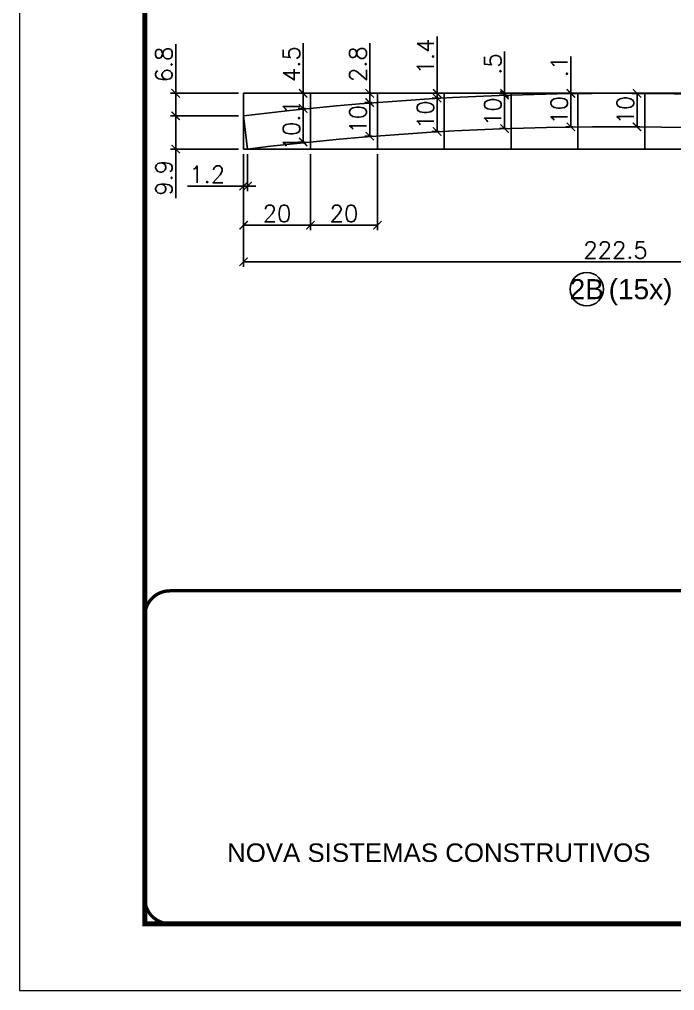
# Model space of a CAD drawing. Extents: x 3309 to 9563, y -2522 to 14608.
# Drawn here: x 8078 to 8470, y 6666 to 7248 of the extents above; entities that cross this region are included whole.
import ezdxf
from ezdxf.enums import TextEntityAlignment as Align

# ---------------------------------------------------------------- set-up
doc = ezdxf.new("R2010")
doc.units = 0
doc.header["$PDMODE"] = 35
doc.header["$PDSIZE"] = -10
doc.linetypes.add('CONTINUO', pattern=[0])
doc.linetypes.add('DASHED', pattern=[0.75, 0.5, -0.25])
doc.layers.add('COTA', color=241, linetype='Continuous')
doc.layers.add('Romaneio', color=10, linetype='Continuous')
doc.layers.add('Folhas', color=255, linetype='Continuous', lineweight=9)
doc.layers.add('SARRAFO DE PRESSAO', color=251, linetype='DASHED', lineweight=9)
doc.styles.add('ARIAL', font='arial.ttf')
doc.styles.add('Romans', font='romans.shx')
doc.dimstyles.new('Cota Seção (2x)', dxfattribs={"dimtxt": 10, "dimasz": 5, "dimexe": 3, "dimexo": 3, "dimgap": 2, "dimtad": 3, "dimdec": 1, "dimlfac": 0.5, "dimzin": 12, "dimdsep": 46, "dimtxsty": 'Romans', "dimblk": 'ARCHTICK', "dimcen": 0, "dimclrd": 4, "dimclre": 4, "dimclrt": 1, "dimadec": 1, "dimazin": 3, "dimtfac": 1, "dimtdec": 1, "dimtmove": 0, "dimatfit": 3, "dimldrblk": 'OBLIQUE', "dimfxl": 1, "dimtolj": 1, "dimtzin": 12, "dimarcsym": 0})

# ---------------------------------------------------------------- blocks, each defined once
blk = doc.blocks.new('9999999999')
at = {"color": 30, "linetype": 'CONTINUO', "const_width": 2}
blk.add_lwpolyline([(99583.98, 34230.21), (99583.98, 34414.45, 0.414214), (99568.98, 34429.45), (98228.98, 34429.45, 0.414214), (98213.98, 34414.45), (98213.98, 34245.21, 0.414214), (98228.98, 34230.21), (99583.98, 34230.21)], format="xyb", dxfattribs=at)
at = {"layer": 'Folhas'}
blk.add_lwpolyline([(98138.98, 34190.21), (99623.98, 34190.21), (99623.98, 35240.21), (98138.98, 35240.21)], close=True, dxfattribs=at)
at = {"layer": 'Folhas', "color": 30, "const_width": 3}
blk.add_lwpolyline([(98213.98, 34230.21), (99583.98, 34230.21), (99583.98, 35200.21), (98213.98, 35200.21)], close=True, dxfattribs=at)
at = {"color": 7, "linetype": 'Continuous', "ltscale": 5, "style": 'ARIAL'}
blk.add_text('NOVA SISTEMAS CONSTRUTIVOS', height=11.0592, dxfattribs=at).set_placement((98263.19, 34267.21))
blk = doc.blocks.new('_ArchTick')
at = {"color": 0, "linetype": 'ByBlock', "const_width": 0.15}
blk.add_lwpolyline([(-0.5, -0.5), (0.5, 0.5)], dxfattribs=at)
blk = doc.blocks.new('*D1846')
at = {"layer": 'COTA', "color": 4, "lineweight": -2, "transparency": 16777216}
for p, q in [((8211.94, 7167.05), (8211.94, 7099.57)), ((8656.86, 7167.05), (8656.86, 7099.57)), ((8211.94, 7102.57), (8656.86, 7102.57))]:
    blk.add_line(p, q, dxfattribs=at)
at = {"layer": 'Defpoints', "color": 0, "transparency": 16777216}
for p in [(8211.94, 7170.05), (8656.86, 7170.05), (8656.86, 7102.57)]:
    blk.add_point(p, dxfattribs=at)
at = {"layer": 'COTA', "color": 4, "lineweight": -2, "transparency": 16777216, "xscale": 5, "yscale": 5, "zscale": 5, "rotation": 180}
blk.add_blockref('_ArchTick', (8211.94, 7102.57), dxfattribs=at)
at = {"layer": 'COTA', "color": 4, "lineweight": -2, "transparency": 16777216, "xscale": 5, "yscale": 5, "zscale": 5}
blk.add_blockref('_ArchTick', (8656.86, 7102.57), dxfattribs=at)
at = {"layer": 'COTA', "color": 1, "transparency": 16777216, "insert": (8434.4, 7109.57), "char_height": 10, "attachment_point": 5, "style": 'Romans'}
blk.add_mtext('\\A1;222.5', dxfattribs=at)
blk = doc.blocks.new('_Oblique')
at = {"color": 0, "linetype": 'ByBlock', "lineweight": -2}
blk.add_line((-0.5, -0.5), (0.5, 0.5), dxfattribs=at)
blk = doc.blocks.new('*D1847')
at = {"layer": 'COTA', "color": 4, "lineweight": -2, "transparency": 16777216}
for p, q in [((8211.94, 7167.05), (8211.94, 7144.91)), ((8214.34, 7167.05), (8214.34, 7144.91)), ((8211.94, 7147.91), (8178.41, 7147.91)), ((8214.34, 7147.91), (8211.94, 7147.91)), ((8214.34, 7147.91), (8219.34, 7147.91))]:
    blk.add_line(p, q, dxfattribs=at)
at = {"layer": 'Defpoints', "color": 0, "transparency": 16777216}
for p in [(8211.94, 7170.05), (8214.34, 7170.05), (8211.94, 7147.91)]:
    blk.add_point(p, dxfattribs=at)
at = {"layer": 'COTA', "color": 4, "lineweight": -2, "transparency": 16777216, "xscale": 5, "yscale": 5, "zscale": 5}
blk.add_blockref('_ArchTick', (8211.94, 7147.91), dxfattribs=at)
at = {"layer": 'COTA', "color": 4, "lineweight": -2, "transparency": 16777216, "xscale": 5, "yscale": 5, "zscale": 5, "rotation": 180}
blk.add_blockref('_ArchTick', (8214.34, 7147.91), dxfattribs=at)
at = {"layer": 'COTA', "color": 1, "transparency": 16777216, "insert": (8190.17, 7154.91), "char_height": 10, "attachment_point": 5, "style": 'Romans'}
blk.add_mtext('\\A1;1.2', dxfattribs=at)
blk = doc.blocks.new('*D1848')
at = {"layer": 'COTA', "color": 4, "lineweight": -2, "transparency": 16777216}
for p, q in [((8211.94, 7167.05), (8211.94, 7121.45)), ((8251.94, 7167.05), (8251.94, 7121.45)), ((8211.94, 7124.45), (8251.94, 7124.45))]:
    blk.add_line(p, q, dxfattribs=at)
at = {"layer": 'Defpoints', "color": 0, "transparency": 16777216}
for p in [(8211.94, 7170.05), (8251.94, 7170.05), (8251.94, 7124.45)]:
    blk.add_point(p, dxfattribs=at)
at = {"layer": 'COTA', "color": 4, "lineweight": -2, "transparency": 16777216, "xscale": 5, "yscale": 5, "zscale": 5, "rotation": 180}
blk.add_blockref('_ArchTick', (8211.94, 7124.45), dxfattribs=at)
at = {"layer": 'COTA', "color": 4, "lineweight": -2, "transparency": 16777216, "xscale": 5, "yscale": 5, "zscale": 5}
blk.add_blockref('_ArchTick', (8251.94, 7124.45), dxfattribs=at)
at = {"layer": 'COTA', "color": 1, "transparency": 16777216, "insert": (8231.94, 7131.45), "char_height": 10, "attachment_point": 5, "style": 'Romans'}
blk.add_mtext('\\A1;20', dxfattribs=at)
blk = doc.blocks.new('*D1849')
at = {"layer": 'COTA', "color": 4, "lineweight": -2, "transparency": 16777216}
for p, q in [((8251.94, 7167.05), (8251.94, 7121.45)), ((8291.94, 7167.05), (8291.94, 7121.45)), ((8251.94, 7124.45), (8291.94, 7124.45))]:
    blk.add_line(p, q, dxfattribs=at)
at = {"layer": 'Defpoints', "color": 0, "transparency": 16777216}
for p in [(8251.94, 7170.05), (8291.94, 7170.05), (8291.94, 7124.45)]:
    blk.add_point(p, dxfattribs=at)
at = {"layer": 'COTA', "color": 4, "lineweight": -2, "transparency": 16777216, "xscale": 5, "yscale": 5, "zscale": 5, "rotation": 180}
blk.add_blockref('_ArchTick', (8251.94, 7124.45), dxfattribs=at)
at = {"layer": 'COTA', "color": 4, "lineweight": -2, "transparency": 16777216, "xscale": 5, "yscale": 5, "zscale": 5}
blk.add_blockref('_ArchTick', (8291.94, 7124.45), dxfattribs=at)
at = {"layer": 'COTA', "color": 1, "transparency": 16777216, "insert": (8271.94, 7131.45), "char_height": 10, "attachment_point": 5, "style": 'Romans'}
blk.add_mtext('\\A1;20', dxfattribs=at)
blk = doc.blocks.new('*D1870')
at = {"layer": 'COTA', "color": 4, "lineweight": -2, "transparency": 16777216}
for p, q in [((8208.94, 7189.9), (8168.32, 7189.9)), ((8171.32, 7189.9), (8171.32, 7170.05)), ((8208.94, 7170.05), (8168.32, 7170.05)), ((8171.32, 7170.05), (8171.32, 7140.57))]:
    blk.add_line(p, q, dxfattribs=at)
at = {"layer": 'Defpoints', "color": 0, "transparency": 16777216}
for p in [(8211.94, 7189.9), (8171.32, 7170.05), (8211.94, 7170.05)]:
    blk.add_point(p, dxfattribs=at)
at = {"layer": 'COTA', "color": 4, "lineweight": -2, "transparency": 16777216, "xscale": 5, "yscale": 5, "zscale": 5}
for p, rotation in [((8171.32, 7189.9), 90), ((8171.32, 7170.05), 270)]:
    blk.add_blockref('_ArchTick', p, dxfattribs=dict(at, rotation=rotation))
at = {"layer": 'COTA', "color": 1, "transparency": 16777216, "insert": (8164.32, 7152.81), "char_height": 10, "attachment_point": 5, "rotation": 90, "style": 'Romans'}
blk.add_mtext('\\A1;9.9', dxfattribs=at)
blk = doc.blocks.new('*D1871')
at = {"layer": 'COTA', "color": 4, "lineweight": -2, "transparency": 16777216}
for p, q in [((8171.32, 7203.4), (8171.32, 7232.88)), ((8208.94, 7203.4), (8168.32, 7203.4)), ((8171.32, 7189.9), (8171.32, 7203.4)), ((8208.94, 7189.9), (8168.32, 7189.9))]:
    blk.add_line(p, q, dxfattribs=at)
at = {"layer": 'Defpoints', "color": 0, "transparency": 16777216}
for p in [(8171.32, 7203.4), (8211.94, 7203.4), (8211.94, 7189.9)]:
    blk.add_point(p, dxfattribs=at)
at = {"layer": 'COTA', "color": 4, "lineweight": -2, "transparency": 16777216, "xscale": 5, "yscale": 5, "zscale": 5}
for p, rotation in [((8171.32, 7203.4), 90), ((8171.32, 7189.9), 270)]:
    blk.add_blockref('_ArchTick', p, dxfattribs=dict(at, rotation=rotation))
at = {"layer": 'COTA', "color": 1, "transparency": 16777216, "insert": (8164.32, 7220.64), "char_height": 10, "attachment_point": 5, "rotation": 90, "style": 'Romans'}
blk.add_mtext('\\A1;6.8', dxfattribs=at)
blk = doc.blocks.new('*D1872')
at = {"layer": 'COTA', "color": 4, "lineweight": -2, "transparency": 16777216}
for p, q in [((8248.94, 7194.33), (8244.59, 7194.33)), ((8247.59, 7174.23), (8247.59, 7194.33)), ((8248.94, 7174.23), (8244.59, 7174.23))]:
    blk.add_line(p, q, dxfattribs=at)
at = {"layer": 'Defpoints', "color": 0, "transparency": 16777216}
for p in [(8247.59, 7194.33), (8251.94, 7194.33), (8251.94, 7174.23)]:
    blk.add_point(p, dxfattribs=at)
at = {"layer": 'COTA', "color": 4, "lineweight": -2, "transparency": 16777216, "xscale": 5, "yscale": 5, "zscale": 5}
for p, rotation in [((8247.59, 7194.33), 90), ((8247.59, 7174.23), 270)]:
    blk.add_blockref('_ArchTick', p, dxfattribs=dict(at, rotation=rotation))
at = {"layer": 'COTA', "color": 1, "transparency": 16777216, "insert": (8240.59, 7184.28), "char_height": 10, "attachment_point": 5, "rotation": 90, "style": 'Romans'}
blk.add_mtext('\\A1;10.1', dxfattribs=at)
blk = doc.blocks.new('*D1873')
at = {"layer": 'COTA', "color": 4, "lineweight": -2, "transparency": 16777216}
for p, q in [((8247.59, 7203.4), (8247.59, 7233.35)), ((8248.94, 7203.4), (8244.59, 7203.4)), ((8247.59, 7194.33), (8247.59, 7203.4)), ((8248.94, 7194.33), (8244.59, 7194.33))]:
    blk.add_line(p, q, dxfattribs=at)
at = {"layer": 'Defpoints', "color": 0, "transparency": 16777216}
for p in [(8247.59, 7203.4), (8251.94, 7203.4), (8251.94, 7194.33)]:
    blk.add_point(p, dxfattribs=at)
at = {"layer": 'COTA', "color": 4, "lineweight": -2, "transparency": 16777216, "xscale": 5, "yscale": 5, "zscale": 5}
for p, rotation in [((8247.59, 7203.4), 90), ((8247.59, 7194.33), 270)]:
    blk.add_blockref('_ArchTick', p, dxfattribs=dict(at, rotation=rotation))
at = {"layer": 'COTA', "color": 1, "transparency": 16777216, "insert": (8240.59, 7220.88), "char_height": 10, "attachment_point": 5, "rotation": 90, "style": 'Romans'}
blk.add_mtext('\\A1;4.5', dxfattribs=at)
blk = doc.blocks.new('*D1874')
at = {"layer": 'COTA', "color": 4, "lineweight": -2, "transparency": 16777216}
for p, q in [((8288.94, 7197.88), (8284.37, 7197.88)), ((8287.37, 7177.82), (8287.37, 7197.88)), ((8288.94, 7177.82), (8284.37, 7177.82))]:
    blk.add_line(p, q, dxfattribs=at)
at = {"layer": 'Defpoints', "color": 0, "transparency": 16777216}
for p in [(8287.37, 7197.88), (8291.94, 7197.88), (8291.94, 7177.82)]:
    blk.add_point(p, dxfattribs=at)
at = {"layer": 'COTA', "color": 4, "lineweight": -2, "transparency": 16777216, "xscale": 5, "yscale": 5, "zscale": 5}
for p, rotation in [((8287.37, 7197.88), 90), ((8287.37, 7177.82), 270)]:
    blk.add_blockref('_ArchTick', p, dxfattribs=dict(at, rotation=rotation))
at = {"layer": 'COTA', "color": 1, "transparency": 16777216, "insert": (8280.37, 7187.85), "char_height": 10, "attachment_point": 5, "rotation": 90, "style": 'Romans'}
blk.add_mtext('\\A1;10', dxfattribs=at)
blk = doc.blocks.new('*D1875')
at = {"layer": 'COTA', "color": 4, "lineweight": -2, "transparency": 16777216}
for p, q in [((8287.37, 7203.4), (8287.37, 7233.35)), ((8288.94, 7203.4), (8284.37, 7203.4)), ((8287.37, 7197.88), (8287.37, 7203.4)), ((8288.94, 7197.88), (8284.37, 7197.88))]:
    blk.add_line(p, q, dxfattribs=at)
at = {"layer": 'Defpoints', "color": 0, "transparency": 16777216}
for p in [(8287.37, 7203.4), (8291.94, 7203.4), (8291.94, 7197.88)]:
    blk.add_point(p, dxfattribs=at)
at = {"layer": 'COTA', "color": 4, "lineweight": -2, "transparency": 16777216, "xscale": 5, "yscale": 5, "zscale": 5}
for p, rotation in [((8287.37, 7203.4), 90), ((8287.37, 7197.88), 270)]:
    blk.add_blockref('_ArchTick', p, dxfattribs=dict(at, rotation=rotation))
at = {"layer": 'COTA', "color": 1, "transparency": 16777216, "insert": (8280.37, 7220.88), "char_height": 10, "attachment_point": 5, "rotation": 90, "style": 'Romans'}
blk.add_mtext('\\A1;2.8', dxfattribs=at)
blk = doc.blocks.new('*D1876')
at = {"layer": 'COTA', "color": 4, "lineweight": -2, "transparency": 16777216}
for p, q in [((8328.94, 7200.55), (8324.7, 7200.55)), ((8327.7, 7180.51), (8327.7, 7200.55)), ((8328.94, 7180.51), (8324.7, 7180.51))]:
    blk.add_line(p, q, dxfattribs=at)
at = {"layer": 'Defpoints', "color": 0, "transparency": 16777216}
for p in [(8327.7, 7200.55), (8331.94, 7200.55), (8331.94, 7180.51)]:
    blk.add_point(p, dxfattribs=at)
at = {"layer": 'COTA', "color": 4, "lineweight": -2, "transparency": 16777216, "xscale": 5, "yscale": 5, "zscale": 5}
for p, rotation in [((8327.7, 7200.55), 90), ((8327.7, 7180.51), 270)]:
    blk.add_blockref('_ArchTick', p, dxfattribs=dict(at, rotation=rotation))
at = {"layer": 'COTA', "color": 1, "transparency": 16777216, "insert": (8320.7, 7190.53), "char_height": 10, "attachment_point": 5, "rotation": 90, "style": 'Romans'}
blk.add_mtext('\\A1;10', dxfattribs=at)
blk = doc.blocks.new('*D1877')
at = {"layer": 'COTA', "color": 4, "lineweight": -2, "transparency": 16777216}
for p, q in [((8327.7, 7203.4), (8327.7, 7237.4)), ((8328.94, 7203.4), (8324.7, 7203.4)), ((8327.7, 7200.55), (8327.7, 7203.4)), ((8328.94, 7200.55), (8324.7, 7200.55)), ((8327.7, 7200.55), (8327.7, 7195.55))]:
    blk.add_line(p, q, dxfattribs=at)
at = {"layer": 'Defpoints', "color": 0, "transparency": 16777216}
for p in [(8327.7, 7203.4), (8331.94, 7203.4), (8331.94, 7200.55)]:
    blk.add_point(p, dxfattribs=at)
at = {"layer": 'COTA', "color": 4, "lineweight": -2, "transparency": 16777216, "xscale": 5, "yscale": 5, "zscale": 5}
for p, rotation in [((8327.7, 7203.4), 270), ((8327.7, 7200.55), 90)]:
    blk.add_blockref('_ArchTick', p, dxfattribs=dict(at, rotation=rotation))
at = {"layer": 'COTA', "color": 1, "transparency": 16777216, "insert": (8320.7, 7225.4), "char_height": 10, "attachment_point": 5, "rotation": 90, "style": 'Romans'}
blk.add_mtext('\\A1;1.4', dxfattribs=at)
blk = doc.blocks.new('*D1878')
at = {"layer": 'COTA', "color": 4, "lineweight": -2, "transparency": 16777216}
for p, q in [((8368.94, 7202.34), (8365.03, 7202.34)), ((8368.03, 7182.33), (8368.03, 7202.34)), ((8368.94, 7182.33), (8365.03, 7182.33))]:
    blk.add_line(p, q, dxfattribs=at)
at = {"layer": 'Defpoints', "color": 0, "transparency": 16777216}
for p in [(8368.03, 7202.34), (8371.94, 7202.34), (8371.94, 7182.33)]:
    blk.add_point(p, dxfattribs=at)
at = {"layer": 'COTA', "color": 4, "lineweight": -2, "transparency": 16777216, "xscale": 5, "yscale": 5, "zscale": 5}
for p, rotation in [((8368.03, 7202.34), 90), ((8368.03, 7182.33), 270)]:
    blk.add_blockref('_ArchTick', p, dxfattribs=dict(at, rotation=rotation))
at = {"layer": 'COTA', "color": 1, "transparency": 16777216, "insert": (8361.03, 7192.33), "char_height": 10, "attachment_point": 5, "rotation": 90, "style": 'Romans'}
blk.add_mtext('\\A1;10', dxfattribs=at)
blk = doc.blocks.new('*D1879')
at = {"layer": 'COTA', "color": 4, "lineweight": -2, "transparency": 16777216}
for p, q in [((8368.03, 7203.4), (8368.03, 7228.35)), ((8368.94, 7203.4), (8365.03, 7203.4)), ((8368.94, 7202.34), (8365.03, 7202.34)), ((8368.03, 7202.34), (8368.03, 7203.4)), ((8368.03, 7202.34), (8368.03, 7197.34))]:
    blk.add_line(p, q, dxfattribs=at)
at = {"layer": 'Defpoints', "color": 0, "transparency": 16777216}
for p in [(8368.03, 7203.4), (8371.94, 7203.4), (8371.94, 7202.34)]:
    blk.add_point(p, dxfattribs=at)
at = {"layer": 'COTA', "color": 4, "lineweight": -2, "transparency": 16777216, "xscale": 5, "yscale": 5, "zscale": 5}
for p, rotation in [((8368.03, 7203.4), 270), ((8368.03, 7202.34), 90)]:
    blk.add_blockref('_ArchTick', p, dxfattribs=dict(at, rotation=rotation))
at = {"layer": 'COTA', "color": 1, "transparency": 16777216, "insert": (8361.03, 7220.88), "char_height": 10, "attachment_point": 5, "rotation": 90, "style": 'Romans'}
blk.add_mtext('\\A1;.5', dxfattribs=at)
blk = doc.blocks.new('*D1880')
at = {"layer": 'COTA', "color": 4, "lineweight": -2, "transparency": 16777216}
for p, q in [((8408.94, 7203.26), (8404.75, 7203.26)), ((8407.75, 7183.26), (8407.75, 7203.26)), ((8408.94, 7183.26), (8404.75, 7183.26))]:
    blk.add_line(p, q, dxfattribs=at)
at = {"layer": 'Defpoints', "color": 0, "transparency": 16777216}
for p in [(8407.75, 7203.26), (8411.94, 7203.26), (8411.94, 7183.26)]:
    blk.add_point(p, dxfattribs=at)
at = {"layer": 'COTA', "color": 4, "lineweight": -2, "transparency": 16777216, "xscale": 5, "yscale": 5, "zscale": 5}
for p, rotation in [((8407.75, 7203.26), 90), ((8407.75, 7183.26), 270)]:
    blk.add_blockref('_ArchTick', p, dxfattribs=dict(at, rotation=rotation))
at = {"layer": 'COTA', "color": 1, "transparency": 16777216, "insert": (8400.75, 7193.26), "char_height": 10, "attachment_point": 5, "rotation": 90, "style": 'Romans'}
blk.add_mtext('\\A1;10', dxfattribs=at)
blk = doc.blocks.new('*D1881')
at = {"layer": 'COTA', "color": 4, "lineweight": -2, "transparency": 16777216}
for p, q in [((8448.94, 7203.32), (8444.26, 7203.32)), ((8447.26, 7183.32), (8447.26, 7203.32)), ((8448.94, 7183.32), (8444.26, 7183.32))]:
    blk.add_line(p, q, dxfattribs=at)
at = {"layer": 'Defpoints', "color": 0, "transparency": 16777216}
for p in [(8447.26, 7203.32), (8451.94, 7203.32), (8451.94, 7183.32)]:
    blk.add_point(p, dxfattribs=at)
at = {"layer": 'COTA', "color": 4, "lineweight": -2, "transparency": 16777216, "xscale": 5, "yscale": 5, "zscale": 5}
for p, rotation in [((8447.26, 7203.32), 90), ((8447.26, 7183.32), 270)]:
    blk.add_blockref('_ArchTick', p, dxfattribs=dict(at, rotation=rotation))
at = {"layer": 'COTA', "color": 1, "transparency": 16777216, "insert": (8440.26, 7193.32), "char_height": 10, "attachment_point": 5, "rotation": 90, "style": 'Romans'}
blk.add_mtext('\\A1;10', dxfattribs=at)
blk = doc.blocks.new('*D1882')
at = {"layer": 'COTA', "color": 4, "lineweight": -2, "transparency": 16777216}
for p, q in [((8407.75, 7203.4), (8407.75, 7225.5)), ((8408.94, 7203.4), (8404.75, 7203.4)), ((8408.94, 7203.26), (8404.75, 7203.26)), ((8407.75, 7203.26), (8407.75, 7203.4)), ((8407.75, 7203.26), (8407.75, 7198.26))]:
    blk.add_line(p, q, dxfattribs=at)
at = {"layer": 'Defpoints', "color": 0, "transparency": 16777216}
for p in [(8407.75, 7203.4), (8411.94, 7203.4), (8411.94, 7203.26)]:
    blk.add_point(p, dxfattribs=at)
at = {"layer": 'COTA', "color": 4, "lineweight": -2, "transparency": 16777216, "xscale": 5, "yscale": 5, "zscale": 5}
for p, rotation in [((8407.75, 7203.4), 270), ((8407.75, 7203.26), 90)]:
    blk.add_blockref('_ArchTick', p, dxfattribs=dict(at, rotation=rotation))
at = {"layer": 'COTA', "color": 1, "transparency": 16777216, "insert": (8400.75, 7219.45), "char_height": 10, "attachment_point": 5, "rotation": 90, "style": 'Romans'}
blk.add_mtext('\\A1;.1', dxfattribs=at)

msp = doc.modelspace()

# ---------------------------------------------------------------- linework, layer by layer
at = {"linetype": 'Continuous'}
msp.add_lwpolyline([(8656.86, 7189.9, 0.060697), (8211.94, 7189.9), (8214.35, 7170.05, -0.060697), (8654.44, 7170.05)], format="xyb", close=True, dxfattribs=at)
at = {"layer": 'COTA'}
for p, q in [((8211.94, 7203.4), (8656.86, 7203.4)), ((8211.94, 7203.4), (8211.94, 7170.05)), ((8251.94, 7203.4), (8251.94, 7170.05)), ((8291.94, 7203.4), (8291.94, 7170.05)), ((8331.94, 7203.4), (8331.94, 7170.05)), ((8371.94, 7203.4), (8371.94, 7170.05)), ((8411.94, 7203.4), (8411.94, 7170.05)), ((8451.94, 7203.4), (8451.94, 7170.05)), ((8211.94, 7170.05), (8656.86, 7170.05))]:
    msp.add_line(p, q, dxfattribs=at)
at = {"layer": 'Romaneio', "color": 1, "linetype": 'ByBlock'}
msp.add_circle((8417.22, 7086.19), 10, dxfattribs=at)

# ---------------------------------------------------------------- block references
at = {"layer": 'SARRAFO DE PRESSAO', "color": 6, "linetype": 'ByBlock'}
msp.add_blockref('9999999999', (-90061.11, -27523.8), dxfattribs=at)

# ---------------------------------------------------------------- texts
at = {"layer": 'Romaneio', "color": 255, "linetype": 'ByBlock', "style": 'ARIAL'}
for s, p in [('2B', (8417.22, 7086.19)), ('(15x)', (8449.39, 7086.19))]:
    msp.add_text(s, height=12, dxfattribs=at).set_placement(p, align=Align.MIDDLE_CENTER)

# ---------------------------------------------------------------- dimensions: what is measured, and where the dimension line sits
at = {"layer": 'COTA'}
for base, p1, p2, picture, middle in [((8327.7, 7203.4), (8331.94, 7200.55), (8331.94, 7203.4), '*D1877', (8320.7, 7225.4)), ((8171.3221, 7203.4016), (8211.936, 7189.8989), (8211.936, 7203.4016), '*D1871', (8164.3221, 7220.6397)), ((8247.59, 7203.4), (8251.94, 7194.33), (8251.94, 7203.4), '*D1873', (8240.59, 7220.88)), ((8287.37, 7203.4), (8291.94, 7197.88), (8291.94, 7203.4), '*D1875', (8280.37, 7220.88)), ((8368.03, 7203.4), (8371.94, 7202.34), (8371.94, 7203.4), '*D1879', (8361.03, 7220.88)), ((8407.75, 7203.4), (8411.94, 7203.26), (8411.94, 7203.4), '*D1882', (8400.75, 7219.45)), ((8327.7, 7200.55), (8331.94, 7180.51), (8331.94, 7200.55), '*D1876', (8320.7, 7190.53)), ((8368.03, 7202.34), (8371.94, 7182.33), (8371.94, 7202.34), '*D1878', (8361.03, 7192.33)), ((8407.75, 7203.26), (8411.94, 7183.26), (8411.94, 7203.26), '*D1880', (8400.75, 7193.26)), ((8447.26, 7203.32), (8451.94, 7183.32), (8451.94, 7203.32), '*D1881', (8440.26, 7193.32)), ((8287.37, 7197.88), (8291.94, 7177.82), (8291.94, 7197.88), '*D1874', (8280.37, 7187.85)), ((8171.32, 7170.05), (8211.94, 7189.9), (8211.94, 7170.05), '*D1870', (8164.32, 7152.81))]:
    dim = msp.add_linear_dim(base=base, p1=p1, p2=p2, angle=90, dimstyle='Cota Seção (2x)', dxfattribs=at)
    dim.commit()
    dim.dimension.update_dxf_attribs({"geometry": picture, "text_midpoint": middle})
dim = msp.add_linear_dim(base=(8247.5875, 7194.3291), p1=(8251.936, 7174.2289), p2=(8251.936, 7194.3291), angle=90, dimstyle='Cota Seção (2x)', dxfattribs=at)
dim.commit()
dim.dimension.update_dxf_attribs({"geometry": '*D1872', "text_midpoint": (8247.5875, 7184.279), "dimtype": 160})
for base, p1, p2, picture, middle in [((8211.94, 7147.91), (8214.34, 7170.05), (8211.94, 7170.05), '*D1847', (8190.17, 7154.91)), ((8656.86, 7102.57), (8211.94, 7170.05), (8656.86, 7170.05), '*D1846', (8434.4, 7109.57)), ((8251.94, 7124.45), (8211.94, 7170.05), (8251.94, 7170.05), '*D1848', (8231.94, 7131.45)), ((8291.94, 7124.45), (8251.94, 7170.05), (8291.94, 7170.05), '*D1849', (8271.94, 7131.45))]:
    dim = msp.add_linear_dim(base=base, p1=p1, p2=p2, dimstyle='Cota Seção (2x)', dxfattribs=at)
    dim.commit()
    dim.dimension.update_dxf_attribs({"geometry": picture, "text_midpoint": middle})

doc.saveas('drawing.dxf')
